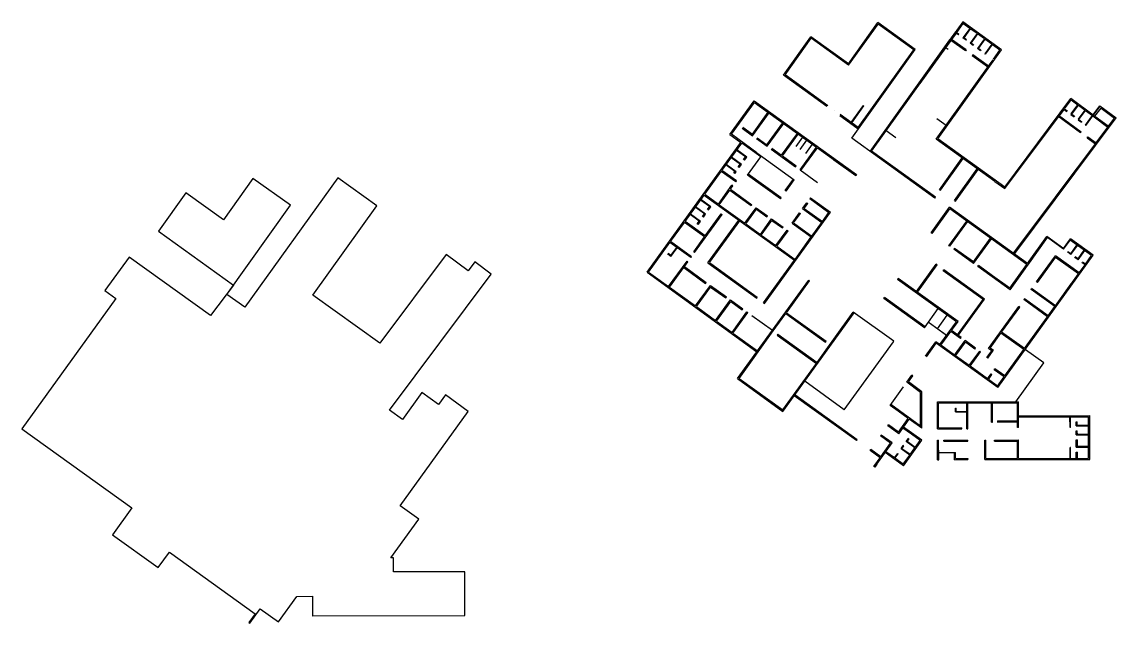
# Model space of a CAD drawing. Header units: metres. Extents: x 141303 to 146299, y 125960 to 127091.
# Drawn here: x 146104.8 to 146299.3, y 126119.3 to 126226.2 of the extents above; entities that cross this region are included whole.
import ezdxf

# ---------------------------------------------------------------- set-up
doc = ezdxf.new("R2010")
doc.units = ezdxf.units.M
doc.header["$MEASUREMENT"] = 0
doc.layers.add('NVMI_WALL', color=7, linetype='Continuous', lineweight=30)
doc.layers.add('PLINTH', color=80, linetype='Continuous', lineweight=30)

msp = doc.modelspace()

# ---------------------------------------------------------------- linework, layer by layer
at = {"layer": 'NVMI_WALL'}
for p, q in [((146272.01484, 126226.24627), (146264.2486, 126215.38251)), ((146278.91531, 126221.27258), (146272.01484, 126226.24627)), ((146251.69902, 126218.80581), (146256.93307, 126226.12742)), ((146251.74496, 126218.52617), (146256.979, 126225.84778)), ((146263.58525, 126221.33269), (146256.93307, 126226.12742)), ((146263.30669, 126221.28693), (146256.979, 126225.84778)), ((146270.73495, 126224.45591), (146264.2486, 126215.38251)), ((146272.06078, 126225.96662), (146270.89766, 126224.3396)), ((146271.35048, 126224.01321), (146270.89766, 126224.3396)), ((146273.27764, 126225.08954), (146272.05636, 126223.38116)), ((146273.27764, 126225.08954), (146272.06078, 126225.96662)), ((146273.35876, 126225.03106), (146272.19564, 126223.40404)), ((146274.57563, 126224.15398), (146273.35876, 126225.03106)), ((146240.16127, 126216.76641), (146245.04684, 126223.60055)), ((146240.44029, 126216.8128), (146245.09277, 126223.3209)), ((146251.69902, 126218.80581), (146245.04684, 126223.60055)), ((146251.74496, 126218.52617), (146245.09277, 126223.3209)), ((146255.54748, 126203.21102), (146269.74675, 126223.07357)), ((146255.8265, 126203.25741), (146269.909, 126222.95663)), ((146270.02531, 126223.11933), (146264.4113, 126215.2662)), ((146272.50498, 126221.08551), (146269.90837, 126222.95708)), ((146270.8395, 126224.25825), (146270.02531, 126223.11933)), ((146272.62129, 126221.24821), (146270.02531, 126223.11933)), ((146271.2672, 126223.94997), (146270.8395, 126224.25825)), ((146271.33323, 126224.02564), (146271.2672, 126223.94997)), ((146272.05779, 126223.5034), (146272.04054, 126223.51583)), ((146272.62856, 126222.96873), (146272.05636, 126223.38116)), ((146272.69287, 126223.04565), (146272.19564, 126223.40404)), ((146272.71743, 126223.07503), (146272.62856, 126222.96873)), ((146274.57563, 126224.15398), (146273.35435, 126222.4456)), ((146273.88199, 126222.06529), (146273.35435, 126222.4456)), ((146274.65675, 126224.0955), (146273.49363, 126222.46848)), ((146273.93985, 126222.14686), (146273.49363, 126222.46848)), ((146275.87361, 126223.21842), (146274.65234, 126221.51004)), ((146275.87361, 126223.21842), (146274.65675, 126224.0955)), ((146275.87361, 126223.21842), (146274.71049, 126221.59139)), ((146275.95474, 126223.15995), (146274.79162, 126221.53292)), ((146277.1716, 126222.28286), (146275.95474, 126223.15995)), ((146252.30297, 126205.55055), (146263.58525, 126221.33269)), ((146253.42016, 126207.45722), (146263.30669, 126221.28693)), ((146267.58794, 126205.42737), (146278.91531, 126221.27258)), ((146268.80752, 126221.75974), (146268.79363, 126221.76975)), ((146269.42477, 126221.31484), (146269.08357, 126221.56077)), ((146272.62129, 126221.24821), (146272.50498, 126221.08551)), ((146273.94046, 126222.14773), (146273.88199, 126222.06529)), ((146275.18559, 126221.12568), (146274.65234, 126221.51004)), ((146275.26091, 126221.19467), (146274.79162, 126221.53292)), ((146275.24331, 126221.20661), (146275.18559, 126221.12568)), ((146277.1716, 126222.28286), (146275.95032, 126220.57449)), ((146276.03145, 126220.51601), (146275.95032, 126220.57449)), ((146277.25272, 126222.22439), (146276.03145, 126220.51601)), ((146278.63675, 126221.22682), (146277.25272, 126222.22439)), ((146277.47363, 126219.59979), (146278.63675, 126221.22682)), ((146255.8265, 126203.25741), (146266.87615, 126218.71415)), ((146273.83815, 126220.37113), (146273.72184, 126220.20842)), ((146276.64659, 126218.10033), (146273.72184, 126220.20842)), ((146276.76353, 126218.26258), (146273.83815, 126220.37113)), ((146276.60129, 126218.37952), (146277.41547, 126219.51844)), ((146277.58214, 126219.39831), (146277.57772, 126219.4015)), ((146277.64061, 126219.47943), (146277.63588, 126219.48285)), ((146247.89977, 126211.18965), (146240.16173, 126216.76705)), ((146248.05807, 126211.32208), (146240.44029, 126216.8128)), ((146265.94566, 126217.41253), (146265.9406, 126217.41617)), ((146266.00381, 126217.49388), (146265.99907, 126217.49729)), ((146266.00381, 126217.49388), (146265.99907, 126217.49729)), ((146267.30893, 126205.38097), (146276.60129, 126218.37952)), ((146267.30938, 126205.38161), (146276.48497, 126218.21682)), ((146265.01516, 126216.11091), (146265.00505, 126216.11819)), ((146265.07332, 126216.19226), (146265.06352, 126216.19932)), ((146258.09791, 126213.94711), (146258.07264, 126213.96532)), ((146258.21485, 126214.10936), (146258.18895, 126214.12802)), ((146279.47974, 126196.85604), (146291.26136, 126212.6454)), ((146291.24916, 126212.65443), (146295.21054, 126209.72249)), ((146230.632, 126206.20963), (146234.95567, 126212.1896)), ((146230.91126, 126206.25452), (146235.00073, 126211.91059)), ((146234.95567, 126212.1896), (146253.12689, 126199.09222)), ((146235.00073, 126211.91059), (146246.03355, 126203.95839)), ((146235.47886, 126211.56596), (146246.03355, 126203.95839)), ((146252.22513, 126208.33859), (146254.37691, 126211.34858)), ((146252.30648, 126208.28043), (146254.45826, 126211.29043)), ((146254.45826, 126211.29043), (146254.37691, 126211.34858)), ((146289.20937, 126209.56096), (146290.04663, 126210.68303)), ((146289.88086, 126210.80571), (146290.51799, 126210.33416)), ((146289.94035, 126210.88609), (146289.94567, 126210.88216)), ((146290.10643, 126210.76317), (146291.30251, 126212.36612)), ((146290.10643, 126210.76317), (146290.57695, 126210.41492)), ((146291.13017, 126212.49368), (146291.14175, 126212.48511)), ((146291.30251, 126212.36612), (146292.50821, 126211.47375)), ((146291.31213, 126209.8708), (146292.50821, 126211.47375)), ((146291.39251, 126209.81131), (146292.58859, 126211.41426)), ((146292.58859, 126211.41426), (146293.79429, 126210.52189)), ((146295.21054, 126209.72249), (146296.39559, 126211.31067)), ((146295.29092, 126209.663), (146296.47597, 126211.25118)), ((146295.53288, 126209.47551), (146296.60237, 126210.9088)), ((146296.39559, 126211.31067), (146299.28787, 126209.17)), ((146296.60237, 126210.9088), (146299.01376, 126209.12406)), ((146234.63139, 126206.27958), (146237.44363, 126210.16913)), ((146234.67628, 126206.00033), (146237.6057, 126210.05194)), ((146238.16456, 126209.63018), (146238.17296, 126209.6418)), ((146249.15329, 126210.53268), (146249.15223, 126210.53344)), ((146253.46609, 126207.17758), (146250.16879, 126209.55419)), ((146253.42016, 126207.45722), (146250.24606, 126209.74503)), ((146250.86333, 126209.03919), (146250.98643, 126209.21139)), ((146269.05406, 126207.82214), (146267.43158, 126208.99159)), ((146279.53455, 126196.59507), (146289.08976, 126209.40066)), ((146281.09524, 126184.79777), (146299.28356, 126209.17319)), ((146288.929, 126209.51965), (146292.94799, 126206.54507)), ((146289.04799, 126209.68041), (146293.0676, 126206.70537)), ((146290.57695, 126210.41492), (146290.51799, 126210.33416)), ((146291.31213, 126209.8708), (146291.25232, 126209.79065)), ((146291.25232, 126209.79065), (146291.81801, 126209.37197)), ((146291.2608, 126209.90879), (146291.31213, 126209.8708)), ((146291.39251, 126209.81131), (146291.86612, 126209.46077)), ((146291.86612, 126209.46077), (146291.80661, 126209.38041)), ((146292.59821, 126208.91893), (146292.5384, 126208.83879)), ((146292.5384, 126208.83879), (146293.11787, 126208.40991)), ((146292.54851, 126208.95572), (146292.59821, 126208.91893)), ((146292.59821, 126208.91893), (146293.79429, 126210.52189)), ((146292.67858, 126208.85944), (146293.87467, 126210.46239)), ((146292.67858, 126208.85944), (146293.16525, 126208.49925)), ((146293.82448, 126207.88692), (146295.08036, 126209.57002)), ((146293.87467, 126210.46239), (146295.08036, 126209.57002)), ((146293.90486, 126207.82743), (146295.16074, 126209.51053)), ((146295.16074, 126209.51053), (146297.81814, 126207.54371)), ((146295.29092, 126209.663), (146298.09851, 126207.58502)), ((146297.93729, 126207.6814), (146299.01376, 126209.12406)), ((146232.81243, 126207.34794), (146234.67628, 126206.00033)), ((146232.92961, 126207.51001), (146234.63139, 126206.27958)), ((146237.22457, 126204.40465), (146240.03681, 126208.29419)), ((146237.26946, 126204.12539), (146240.19888, 126208.17701)), ((146240.92276, 126207.64213), (146240.92822, 126207.64968)), ((146252.41102, 126207.93708), (146252.41148, 126207.93772)), ((146260.10841, 126205.64114), (146258.42118, 126206.85726)), ((146293.16525, 126208.49925), (146293.10139, 126208.42343)), ((146293.82448, 126207.88692), (146293.90486, 126207.82743)), ((146293.84837, 126207.99365), (146293.88428, 126207.96707)), ((146295.725, 126204.73854), (146297.81814, 126207.54371)), ((146230.632, 126206.20963), (146232.57689, 126204.80343)), ((146235.44933, 126202.97338), (146230.91126, 126206.25452)), ((146235.37829, 126205.49275), (146237.26946, 126204.12539)), ((146235.49547, 126205.65483), (146237.22457, 126204.40465)), ((146239.81776, 126202.52971), (146242.62999, 126206.41925)), ((146239.81776, 126202.52971), (146242.62999, 126206.41925)), ((146239.97983, 126202.41252), (146242.79207, 126206.30207)), ((146242.428, 126204.09181), (146243.60244, 126205.71615)), ((146243.15812, 126203.56556), (146244.33177, 126205.18882)), ((146267.06757, 126194.90858), (146252.30297, 126205.55055)), ((146256.828, 126205.00093), (146256.82737, 126205.00138)), ((146277.73743, 126197.86532), (146267.30938, 126205.38161)), ((146279.47974, 126196.85604), (146267.58794, 126205.42737)), ((146292.94799, 126206.54507), (146293.0676, 126206.70537)), ((146294.1502, 126205.64802), (146294.2733, 126205.81299)), ((146294.15369, 126205.6527), (146295.60539, 126204.57825)), ((146294.2733, 126205.81299), (146295.725, 126204.73854)), ((146225.88736, 126195.5513), (146232.57689, 126204.80343)), ((146229.22726, 126199.82929), (146232.74277, 126204.69151)), ((146233.41427, 126202.23159), (146231.8053, 126203.39492)), ((146233.63481, 126202.19553), (146231.86389, 126203.47595)), ((146236.13264, 126202.24055), (146232.74277, 126204.69151)), ((146234.34982, 126203.52957), (146232.74277, 126204.69151)), ((146235.44933, 126202.97338), (146242.09436, 126198.16885)), ((146237.9988, 126203.59806), (146242.29376, 126200.49269)), ((146238.11598, 126203.76014), (146239.81776, 126202.52971)), ((146243.10413, 126199.90678), (146246.03355, 126203.95839)), ((146243.2662, 126199.78959), (146246.1958, 126203.84145)), ((146244.1316, 126202.8639), (146245.30422, 126204.48572)), ((146246.1958, 126203.84145), (146253.00994, 126198.92998)), ((146253.92047, 126204.37414), (146253.92545, 126204.3811)), ((146267.18388, 126195.07128), (146255.8265, 126203.25741)), ((146280.93225, 126184.91376), (146295.60539, 126204.57825)), ((146232.47872, 126200.93361), (146230.86783, 126202.09832)), ((146232.69926, 126200.89755), (146230.92642, 126202.17936)), ((146233.06344, 126201.74485), (146233.41427, 126202.23159)), ((146233.22659, 126201.62688), (146233.06344, 126201.74485)), ((146233.22551, 126201.62766), (146233.63481, 126202.19553)), ((146233.79376, 126198.9956), (146236.13437, 126202.24295)), ((146239.97983, 126202.41252), (146242.41094, 126200.65477)), ((146243.98283, 126201.1221), (146243.98703, 126201.11907)), ((146249.11625, 126201.73646), (146253.00994, 126198.92998)), ((146267.89352, 126196.40786), (146271.92809, 126202.05159)), ((146268.05622, 126196.29155), (146272.09079, 126201.93528)), ((146226.16679, 126195.59643), (146229.11007, 126199.66721)), ((146231.70326, 126197.79228), (146229.11007, 126199.66721)), ((146231.80815, 126197.96324), (146229.22726, 126199.82929)), ((146231.54316, 126199.63563), (146229.93036, 126200.80173)), ((146231.76371, 126199.59957), (146229.98895, 126200.88277)), ((146231.36775, 126199.39226), (146231.54316, 126199.63563)), ((146231.52982, 126199.27508), (146231.36775, 126199.39226)), ((146231.52982, 126199.27508), (146231.76371, 126199.59957)), ((146232.12788, 126200.44687), (146232.47872, 126200.93361)), ((146232.29104, 126200.32891), (146232.12788, 126200.44687)), ((146232.28996, 126200.32969), (146232.69926, 126200.89755)), ((146239.7545, 126194.93263), (146233.9107, 126199.15785)), ((146242.29376, 126200.49269), (146242.41094, 126200.65477)), ((146243.10413, 126199.90678), (146246.18353, 126197.68029)), ((146253.12689, 126199.09222), (146253.00994, 126198.92998)), ((146259.96851, 126200.27146), (146259.96874, 126200.27178)), ((146270.55912, 126194.49151), (146274.61371, 126200.11682)), ((146270.72136, 126194.37457), (146274.77596, 126199.99988)), ((146281.00423, 126185.01021), (146292.36699, 126200.23825)), ((146228.6005, 126193.84227), (146231.01386, 126197.18013)), ((146231.17593, 126197.06294), (146231.01386, 126197.18013)), ((146231.70326, 126197.79228), (146231.80922, 126197.93883)), ((146239.63731, 126194.77056), (146233.79376, 126198.9956)), ((146240.4713, 126196.26537), (146241.93229, 126198.28604)), ((146240.63337, 126196.14819), (146242.09436, 126198.16885)), ((146264.25526, 126197.16488), (146264.26341, 126197.17629)), ((146277.73743, 126197.86532), (146279.53455, 126196.59507)), ((146215.9111, 126181.7103), (146225.88736, 126195.5513)), ((146222.67698, 126190.7552), (146226.04961, 126195.43436)), ((146225.88736, 126195.5513), (146242.11209, 126183.8569)), ((146226.16679, 126195.59643), (146228.6005, 126193.84227)), ((146228.76275, 126193.72533), (146230.63769, 126196.31851)), ((146230.63769, 126196.31851), (146234.4505, 126193.57033)), ((146230.75463, 126196.48076), (146234.56769, 126193.7324)), ((146230.75487, 126196.48059), (146231.17593, 126197.06294)), ((146240.63337, 126196.14819), (146240.4713, 126196.26537)), ((146265.47552, 126196.29255), (146265.48028, 126196.2992)), ((146265.55687, 126196.23439), (146265.5614, 126196.24073)), ((146266.69578, 126195.42022), (146266.69714, 126195.42212)), ((146267.89352, 126196.40786), (146268.05622, 126196.29155)), ((146226.11036, 126192.09819), (146224.49333, 126193.26734)), ((146226.3309, 126192.06213), (146224.55192, 126193.34838)), ((146227.04591, 126193.39617), (146225.4308, 126194.56394)), ((146227.26645, 126193.36011), (146225.48939, 126194.64497)), ((146226.68201, 126192.8913), (146227.10438, 126193.47729)), ((146226.85715, 126192.79224), (146227.26645, 126193.36011)), ((146228.76275, 126193.72533), (146233.30568, 126190.45089)), ((146233.30568, 126190.45089), (146235.2978, 126193.20616)), ((146234.4505, 126193.57033), (146234.56847, 126193.73348)), ((146235.2978, 126193.20616), (146237.32589, 126191.74436)), ((146239.63731, 126194.77056), (146239.7545, 126194.93263)), ((146243.56803, 126193.0388), (146244.32972, 126194.09229)), ((146243.84746, 126193.08393), (146244.2576, 126193.65119)), ((146244.2576, 126193.65119), (146244.49197, 126193.97534)), ((146244.32972, 126194.09229), (146244.49197, 126193.97534)), ((146244.85705, 126194.82162), (146244.97423, 126194.98369)), ((146244.85705, 126194.82162), (146248.25596, 126192.37176)), ((146244.97423, 126194.98369), (146248.54367, 126192.41093)), ((146266.40572, 126188.72911), (146269.68015, 126193.27203)), ((146267.06757, 126194.90858), (146267.18388, 126195.07128)), ((146283.55164, 126183.27379), (146269.68015, 126193.27203)), ((146270.55912, 126194.49151), (146270.72136, 126194.37457)), ((146225.1748, 126190.80021), (146223.55586, 126191.97075)), ((146225.39535, 126190.76415), (146223.61445, 126192.05179)), ((146224.36452, 126185.21605), (146229.27145, 126192.00271)), ((146225.75952, 126191.61145), (146226.11036, 126192.09819)), ((146225.92268, 126191.49349), (146225.75952, 126191.61145)), ((146225.9216, 126191.49427), (146226.3309, 126192.06213)), ((146226.25316, 126188.16953), (146229.11028, 126192.11888)), ((146226.85823, 126192.79146), (146226.69508, 126192.90943)), ((146229.11028, 126192.11888), (146229.27252, 126192.00194)), ((146229.44276, 126192.95906), (146229.45935, 126192.98207)), ((146233.46792, 126190.33395), (146235.34286, 126192.92714)), ((146235.34286, 126192.92714), (146237.20871, 126191.58228)), ((146236.77757, 126176.13749), (146248.54367, 126192.41093)), ((146237.20871, 126191.58228), (146237.32667, 126191.74543)), ((146241.69309, 126190.44562), (146243.0407, 126192.30947)), ((146241.97252, 126190.49075), (146243.20295, 126192.19253)), ((146243.0407, 126192.30947), (146243.20295, 126192.19253)), ((146243.56803, 126193.0388), (146246.96958, 126190.58704)), ((146243.84362, 126193.0867), (146247.08653, 126190.74929)), ((146247.08653, 126190.74929), (146248.25596, 126192.37176)), ((146248.38143, 126192.52787), (146248.3816, 126192.52811)), ((146266.56987, 126188.61481), (146269.72545, 126192.99284)), ((146283.43533, 126183.11109), (146269.72545, 126192.99284)), ((146220.10421, 126187.18575), (146222.56004, 126190.59295)), ((146226.13597, 126188.00746), (146222.56004, 126190.59295)), ((146226.25316, 126188.16953), (146222.67698, 126190.7552)), ((146224.82397, 126190.31347), (146225.1748, 126190.80021)), ((146224.98605, 126190.19629), (146224.82397, 126190.31347)), ((146224.98605, 126190.19629), (146225.39535, 126190.76415)), ((146226.74643, 126183.39026), (146232.22858, 126190.9725)), ((146227.02569, 126183.43515), (146232.39066, 126190.85531)), ((146233.46792, 126190.33395), (146236.06388, 126188.46285)), ((146236.06388, 126188.46285), (146238.056, 126191.21811)), ((146236.22613, 126188.3459), (146238.10107, 126190.93909)), ((146238.056, 126191.21811), (146240.08409, 126189.75631)), ((146238.10107, 126190.93909), (146239.96691, 126189.59423)), ((146239.96691, 126189.59423), (146240.08487, 126189.75739)), ((146241.69309, 126190.44562), (146245.09848, 126187.99109)), ((146241.97252, 126190.49075), (146245.21542, 126188.15334)), ((146245.21542, 126188.15334), (146246.96958, 126190.58704)), ((146269.5758, 126186.44821), (146272.73138, 126190.82624)), ((146269.73805, 126186.33127), (146272.89363, 126190.70929)), ((146224.20244, 126185.33324), (146226.13597, 126188.00746)), ((146236.22613, 126188.3459), (146238.82208, 126186.4748)), ((146238.82208, 126186.4748), (146240.81421, 126189.23006)), ((146238.98433, 126186.35785), (146240.97646, 126189.11312)), ((146240.81421, 126189.23006), (146240.97646, 126189.11312)), ((146242.22952, 126184.0188), (146245.09848, 126187.99109)), ((146266.56987, 126188.61481), (146266.40762, 126188.73176)), ((146273.91117, 126183.56992), (146276.94981, 126187.7857)), ((146273.95648, 126183.29072), (146277.11206, 126187.66875)), ((146276.13354, 126188.37405), (146276.24985, 126188.53675)), ((146276.13354, 126188.37405), (146276.24985, 126188.53675)), ((146283.55164, 126183.27379), (146286.98447, 126188.07577)), ((146283.59758, 126182.99414), (146287.08856, 126187.87747)), ((146290.00532, 126185.89841), (146286.98447, 126188.07577)), ((146289.94684, 126185.81729), (146287.08856, 126187.87747)), ((146289.92419, 126185.95689), (146291.1521, 126187.66048)), ((146289.94684, 126185.81729), (146291.11628, 126187.43976)), ((146294.92909, 126184.69158), (146291.11628, 126187.43976)), ((146295.20828, 126184.73688), (146291.1521, 126187.66048)), ((146216.19012, 126181.75537), (146219.98727, 126187.02351)), ((146218.8763, 126185.48216), (146218.87403, 126185.4838)), ((146218.93477, 126185.56328), (146218.93262, 126185.56484)), ((146223.72001, 126184.32464), (146219.98727, 126187.02351)), ((146223.83719, 126184.48672), (146220.10421, 126187.18575)), ((146220.15033, 126184.6844), (146221.20412, 126186.14643)), ((146220.1729, 126184.54469), (146221.28525, 126186.08796)), ((146220.7166, 126186.49618), (146220.71738, 126186.49726)), ((146237.83001, 126186.94332), (146237.84661, 126186.96628)), ((146238.98433, 126186.35785), (146242.22952, 126184.0188)), ((146269.73805, 126186.33127), (146269.5758, 126186.44821)), ((146270.46816, 126185.80502), (146270.58511, 126185.96726)), ((146273.95648, 126183.29072), (146270.46816, 126185.80502)), ((146273.91117, 126183.56992), (146270.58511, 126185.96726)), ((146280.442, 126178.61611), (146285.93646, 126186.23908)), ((146289.94684, 126185.81729), (146289.54123, 126186.10965)), ((146290.00532, 126185.89841), (146289.5997, 126186.19077)), ((146291.22217, 126185.02133), (146292.33314, 126186.56268)), ((146291.24482, 126184.88174), (146292.41426, 126186.50421)), ((146292.52015, 126184.08578), (146293.63111, 126185.62713)), ((146292.5428, 126183.94619), (146293.71224, 126185.56866)), ((146219.60564, 126184.95483), (146219.66411, 126185.03595)), ((146220.1729, 126184.54469), (146219.60564, 126184.95483)), ((146220.15033, 126184.6844), (146219.66411, 126185.03595)), ((146219.753, 126179.17931), (146223.03061, 126183.7125)), ((146222.55757, 126182.7169), (146223.19268, 126183.59531)), ((146223.19268, 126183.59531), (146223.03061, 126183.7125)), ((146223.72001, 126184.32464), (146223.83719, 126184.48672)), ((146224.36452, 126185.21605), (146224.20244, 126185.33324)), ((146236.61549, 126176.25467), (146242.11209, 126183.8569)), ((146240.75047, 126184.83833), (146240.76394, 126184.85697)), ((146240.89524, 126184.73398), (146240.89654, 126184.73578)), ((146278.2498, 126161.2088), (146295.20828, 126184.73688)), ((146285.15421, 126180.02313), (146288.31169, 126184.4038)), ((146285.31646, 126179.90619), (146288.53241, 126184.36798)), ((146288.31169, 126184.4038), (146288.49199, 126184.65394)), ((146288.31169, 126184.4038), (146288.49199, 126184.65394)), ((146292.70553, 126181.60663), (146288.48711, 126184.64717)), ((146292.58859, 126181.44439), (146288.53241, 126184.36798)), ((146290.67696, 126185.29104), (146290.73543, 126185.37217)), ((146291.24482, 126184.88174), (146290.67696, 126185.29104)), ((146291.24482, 126184.88174), (146290.67696, 126185.29104)), ((146291.22217, 126185.02133), (146290.73543, 126185.37217)), ((146291.22217, 126185.02133), (146290.73543, 126185.37217)), ((146291.97493, 126184.35549), (146292.03341, 126184.43662)), ((146292.5428, 126183.94619), (146291.97493, 126184.35549)), ((146292.5428, 126183.94619), (146291.97493, 126184.35549)), ((146292.52015, 126184.08578), (146292.03341, 126184.43662)), ((146292.52015, 126184.08578), (146292.03341, 126184.43662)), ((146293.27291, 126183.41994), (146293.33138, 126183.50106)), ((146293.81812, 126183.15023), (146293.33138, 126183.50106)), ((146293.81812, 126183.15023), (146294.92909, 126184.69158)), ((146215.9111, 126181.7103), (146235.43804, 126167.59183)), ((146216.19012, 126181.75537), (146220.96856, 126178.30044)), ((146219.91507, 126179.06213), (146222.55757, 126182.7169)), ((146222.44038, 126182.55483), (146223.49386, 126181.79313)), ((146222.44038, 126182.55483), (146226.33016, 126179.74242)), ((146222.55757, 126182.7169), (146226.44734, 126179.90449)), ((146226.74643, 126183.39026), (146235.39994, 126177.13355)), ((146227.02569, 126183.43515), (146235.51712, 126177.29563)), ((146263.80347, 126178.27788), (146267.31178, 126183.14529)), ((146263.96572, 126178.16094), (146267.47403, 126183.02835)), ((146267.47403, 126183.02835), (146267.31178, 126183.14529)), ((146268.57394, 126181.98902), (146268.69089, 126182.15127)), ((146275.63169, 126176.90197), (146268.57394, 126181.98902)), ((146275.91088, 126176.94727), (146268.69089, 126182.15127)), ((146274.68659, 126182.76448), (146274.80353, 126182.92672)), ((146280.442, 126178.61611), (146274.68659, 126182.76448)), ((146277.31836, 126181.11409), (146274.80353, 126182.92672)), ((146280.41311, 126178.88347), (146283.43533, 126183.11109)), ((146285.15421, 126180.02313), (146287.20073, 126182.86246)), ((146285.15421, 126180.02313), (146287.20073, 126182.86246)), ((146292.70553, 126181.60663), (146293.75965, 126183.06911)), ((146293.75965, 126183.06911), (146293.27291, 126183.41994)), ((146293.75965, 126183.06911), (146293.27291, 126183.41994)), ((146226.33016, 126179.74242), (146226.44734, 126179.90449)), ((146238.19771, 126171.40868), (146244.64605, 126180.32723)), ((146240.70311, 126174.5325), (146244.8083, 126180.21029)), ((146244.64605, 126180.32723), (146244.8083, 126180.21029)), ((146260.55853, 126180.61676), (146260.44158, 126180.45451)), ((146270.90649, 126172.91165), (146260.44158, 126180.45451)), ((146271.18568, 126172.95695), (146260.55853, 126180.61676)), ((146280.41311, 126178.88347), (146277.31836, 126181.11409)), ((146282.27474, 126181.48626), (146282.27348, 126181.48716)), ((146285.31646, 126179.90619), (146285.15421, 126180.02313)), ((146288.49555, 126175.76574), (146292.58859, 126181.44439)), ((146288.49555, 126175.76574), (146292.58859, 126181.44439)), ((146288.49555, 126175.76574), (146291.30221, 126179.65967)), ((146288.49555, 126175.76574), (146291.30221, 126179.65967)), ((146219.91507, 126179.06213), (146224.53418, 126175.7224)), ((146224.53418, 126175.7224), (146227.17668, 126179.37717)), ((146224.69626, 126175.60521), (146227.22157, 126179.09791)), ((146227.17668, 126179.37717), (146230.01297, 126177.32645)), ((146227.22157, 126179.09791), (146229.89579, 126177.16438)), ((146284.16019, 126178.64403), (146284.27713, 126178.80628)), ((146284.16019, 126178.64403), (146284.27713, 126178.80628)), ((146284.16019, 126178.64403), (146284.27713, 126178.80628)), ((146288.37861, 126175.60349), (146284.16019, 126178.64403)), ((146288.49555, 126175.76574), (146284.27713, 126178.80628)), ((146228.09981, 126173.14436), (146230.7423, 126176.79913)), ((146228.26189, 126173.02717), (146230.78719, 126176.51987)), ((146229.89579, 126177.16438), (146230.01297, 126177.32645)), ((146230.7423, 126176.79913), (146232.9303, 126175.21715)), ((146230.78719, 126176.51987), (146232.81312, 126175.05507)), ((146235.39994, 126177.13355), (146235.51712, 126177.29563)), ((146236.61549, 126176.25467), (146236.77757, 126176.13749)), ((146257.98576, 126177.04732), (146258.10271, 126177.20957)), ((146265.20576, 126171.84332), (146257.98576, 126177.04732)), ((146265.3227, 126172.00557), (146258.1027, 126177.20957)), ((146271.07088, 126170.57433), (146275.63169, 126176.90197)), ((146271.23313, 126170.45738), (146275.91088, 126176.94727)), ((146282.8738, 126176.85931), (146282.99075, 126177.02156)), ((146282.8738, 126176.85931), (146282.99075, 126177.02156)), ((146282.8738, 126176.85931), (146282.99075, 126177.02156)), ((146287.09223, 126173.81877), (146282.8738, 126176.85931)), ((146287.20917, 126173.98102), (146282.99075, 126177.02156)), ((146224.69626, 126175.60521), (146228.09981, 126173.14436)), ((146231.01715, 126171.03505), (146233.65964, 126174.68982)), ((146231.17922, 126170.91787), (146233.82706, 126174.58003)), ((146232.81312, 126175.05507), (146232.9303, 126175.21715)), ((146233.65964, 126174.68982), (146233.82171, 126174.57264)), ((146234.55104, 126174.04531), (146234.55639, 126174.05271)), ((146234.55104, 126174.04531), (146238.19771, 126171.40868)), ((146238.35978, 126171.29149), (146240.58593, 126174.37042)), ((146240.07792, 126156.95572), (146252.75186, 126174.48476)), ((146240.58593, 126174.37042), (146247.6296, 126169.27767)), ((146240.70311, 126174.5325), (146247.74678, 126169.43974)), ((146249.13352, 126169.82166), (146252.56391, 126174.62023)), ((146259.75157, 126169.43953), (146252.56391, 126174.62023)), ((146259.75157, 126169.43953), (146252.56391, 126174.62023)), ((146259.75157, 126169.43953), (146252.56391, 126174.62023)), ((146259.75157, 126169.43953), (146252.56391, 126174.62023)), ((146265.20576, 126171.84332), (146267.66158, 126175.25051)), ((146267.52986, 126171.64738), (146269.28402, 126174.08109)), ((146276.61731, 126168.17909), (146281.99672, 126175.64246)), ((146276.61731, 126168.17909), (146281.99672, 126175.64246)), ((146276.61731, 126168.17909), (146281.99672, 126175.64246)), ((146278.94301, 126171.06372), (146282.15897, 126175.52551)), ((146282.15897, 126175.52551), (146281.99672, 126175.64246)), ((146282.99919, 126168.14012), (146287.09223, 126173.81877)), ((146282.99919, 126168.14012), (146287.09223, 126173.81877)), ((146282.99919, 126168.14012), (146287.09223, 126173.81877)), ((146287.20917, 126173.98102), (146288.37861, 126175.60349)), ((146287.20917, 126173.98102), (146288.37861, 126175.60349)), ((146287.20917, 126173.98102), (146288.37861, 126175.60349)), ((146228.26189, 126173.02717), (146231.01715, 126171.03505)), ((146250.81922, 126172.17969), (146250.80975, 126172.18652)), ((146269.15234, 126170.47794), (146265.90742, 126172.8168)), ((146267.9829, 126168.85547), (146270.90649, 126172.91165)), ((146270.01625, 126171.33448), (146271.18568, 126172.95695)), ((146231.17922, 126170.91787), (146235.55522, 126167.75391)), ((146232.26003, 126162.85506), (146238.34943, 126171.27718)), ((146235.55522, 126167.75391), (146238.19771, 126171.40868)), ((146239.16991, 126170.70838), (146239.05297, 126170.5435)), ((146239.05297, 126170.5435), (146246.01561, 126165.50934)), ((146239.17015, 126170.70558), (146246.13279, 126165.67142)), ((146268.14514, 126168.73853), (146269.8993, 126171.17224)), ((146269.15234, 126170.47794), (146268.4391, 126170.99203)), ((146271.60293, 126169.94431), (146269.8993, 126171.17224)), ((146271.71987, 126170.10655), (146270.01625, 126171.33448)), ((146271.60293, 126169.94431), (146271.71987, 126170.10655)), ((146276.8965, 126168.22439), (146278.82607, 126170.90147)), ((146282.88225, 126167.97787), (146278.82607, 126170.90147)), ((146282.99919, 126168.14012), (146278.94301, 126171.06372)), ((146246.13279, 126165.67142), (146248.35893, 126168.75034)), ((146247.6296, 126169.27767), (146247.74678, 126169.43974)), ((146247.87413, 126168.11366), (146247.8902, 126168.10205)), ((146248.35893, 126168.75034), (146249.13352, 126169.82166)), ((146250.98078, 126157.271, 310.93503), (146259.70584, 126169.37609, 310.93503)), ((146259.70584, 126169.37609, 310.93503), (146259.75157, 126169.43953, 310.93503)), ((146265.39856, 126166.7736), (146267.26966, 126169.36956)), ((146265.5608, 126166.65666), (146267.31496, 126169.09037)), ((146267.9829, 126168.85547), (146267.26966, 126169.36956)), ((146278.2498, 126161.2088), (146267.31496, 126169.09037)), ((146270.57888, 126166.98435), (146268.14514, 126168.73853)), ((146270.57888, 126166.98435), (146272.44998, 126169.5803)), ((146270.74113, 126166.86741), (146272.49528, 126169.30111)), ((146274.31582, 126168.23545), (146272.44998, 126169.5803)), ((146274.19888, 126168.0732), (146272.49528, 126169.30111)), ((146274.19888, 126168.0732), (146274.31582, 126168.23545)), ((146277.18517, 126167.76979), (146276.61731, 126168.17909)), ((146277.49729, 126167.79136), (146276.8965, 126168.22439)), ((146279.49088, 126163.27271), (146282.88225, 126167.97787)), ((146279.49088, 126163.27271), (146282.88225, 126167.97787)), ((146279.49088, 126163.27271), (146282.88225, 126167.97787)), ((146286.41347, 126165.60376), (146283.16853, 126167.94263)), ((146231.98077, 126162.81017), (146235.43804, 126167.59183)), ((146273.17483, 126165.11325), (146270.74113, 126166.86741)), ((146273.17483, 126165.11325), (146275.04594, 126167.7092)), ((146273.33708, 126164.9963), (146275.20818, 126167.59226)), ((146275.20818, 126167.59226), (146275.04594, 126167.7092)), ((146276.30809, 126166.55293), (146277.18517, 126167.76979)), ((146276.47034, 126166.43599), (146276.30809, 126166.55293)), ((146276.47034, 126166.43599), (146277.4583, 126167.80668)), ((146240.03303, 126157.23498), (146246.01561, 126165.50934)), ((146276.41978, 126162.77437), (146273.33708, 126164.9963)), ((146277.58921, 126164.39684), (146277.70616, 126164.55909)), ((146279.37393, 126163.11046), (146277.58921, 126164.39684)), ((146279.49088, 126163.27271), (146277.70616, 126164.55909)), ((146281.43431, 126158.6957), (146286.41347, 126165.60376)), ((146231.98077, 126162.81017), (146240.07792, 126156.95572)), ((146232.26003, 126162.85506), (146240.03303, 126157.23498)), ((146243.59983, 126162.18353), (146243.60714, 126162.17824)), ((146243.80083, 126162.44613), (146243.79312, 126162.45169)), ((146250.98078, 126157.271), (146243.96308, 126162.32919)), ((146262.08107, 126162.17095), (146262.97828, 126163.41573)), ((146264.52928, 126160.33925), (146262.08107, 126162.17095)), ((146262.3582, 126162.21339), (146263.14053, 126163.29879)), ((146264.72907, 126160.43956), (146262.3582, 126162.21339)), ((146263.14053, 126163.29879), (146262.97828, 126163.41573)), ((146276.41978, 126162.77437), (146277.06297, 126163.66673)), ((146276.58202, 126162.65743), (146277.22521, 126163.54979)), ((146278.20449, 126161.48799), (146276.58202, 126162.65743)), ((146277.06297, 126163.66673), (146277.22521, 126163.54979)), ((146278.20449, 126161.48799), (146279.37393, 126163.11046)), ((146278.20449, 126161.48799), (146279.37393, 126163.11046)), ((146278.20449, 126161.48799), (146279.37393, 126163.11046)), ((146259.10846, 126158.04676), (146261.49626, 126161.35959)), ((146264.54218, 126154.3768), (146264.52928, 126160.33925)), ((146264.74303, 126153.9855), (146264.72907, 126160.43956)), ((146241.68082, 126159.514), (146241.67745, 126159.51643)), ((146253.11707, 126151.78661), (146242.09198, 126159.73324)), ((146253.23401, 126151.94886), (146242.20892, 126159.89548)), ((146264.54218, 126154.3768), (146259.2254, 126158.20901)), ((146267.53291, 126158.66562), (146281.93288, 126158.69678)), ((146267.53291, 126158.66562), (146281.93288, 126158.69678)), ((146267.5433, 126153.86564), (146267.53291, 126158.66562)), ((146267.73334, 126158.46606), (146272.73333, 126158.47688)), ((146267.74286, 126154.06607), (146267.73334, 126158.46606)), ((146272.74328, 126153.87689), (146272.73333, 126158.47688)), ((146272.93333, 126158.47731), (146277.13332, 126158.4864)), ((146272.94328, 126153.87732), (146272.93333, 126158.47731)), ((146277.14068, 126155.0864), (146277.13332, 126158.4864)), ((146277.33332, 126158.48683), (146281.73331, 126158.49635)), ((146277.34068, 126155.08684), (146277.33332, 126158.48683)), ((146281.74283, 126154.09636), (146281.73331, 126158.49635)), ((146281.94283, 126154.09679), (146281.93288, 126158.69678)), ((146260.56868, 126156.99427), (146259.10846, 126158.04676)), ((146262.3534, 126155.70789), (146259.91237, 126157.46732)), ((146270.73528, 126157.57255), (146270.83528, 126157.57277)), ((146270.7368, 126156.87255), (146270.73528, 126157.57255)), ((146270.73658, 126156.97255), (146272.73658, 126156.97688)), ((146270.7368, 126156.87255), (146272.73679, 126156.87688)), ((146270.83658, 126156.97277), (146270.83528, 126157.57277)), ((146281.93829, 126156.19679), (146294.58826, 126156.22416)), ((146294.60509, 126148.44288), (146294.58826, 126156.22416)), ((146258.69758, 126154.39831), (146258.81452, 126154.56056)), ((146260.64455, 126152.99499), (146258.69758, 126154.39831)), ((146260.59924, 126153.27418), (146258.81452, 126154.56056)), ((146260.59924, 126153.27418), (146262.3534, 126155.70789)), ((146260.64455, 126152.99499), (146262.51565, 126155.59094)), ((146264.74303, 126153.9855), (146262.51565, 126155.59094)), ((146277.14068, 126155.0864), (146277.34068, 126155.08684)), ((146278.20415, 126155.2887), (146281.74023, 126155.29636)), ((146278.20415, 126155.2887), (146278.20415, 126155.0887)), ((146278.20415, 126155.0887), (146281.74067, 126155.09636)), ((146281.93872, 126155.99679), (146294.38869, 126156.02372)), ((146291.09281, 126154.11659), (146291.0887, 126156.01658)), ((146291.19281, 126154.1168), (146291.1887, 126156.0168)), ((146292.19064, 126155.11897), (146292.39064, 126155.1194)), ((146292.19216, 126154.41897), (146292.19064, 126155.11897)), ((146292.19216, 126154.41897), (146294.39215, 126154.42373)), ((146292.39216, 126154.4194), (146292.39064, 126155.1194)), ((146292.39194, 126154.5194), (146294.39193, 126154.52373)), ((146294.40466, 126148.64244), (146294.38869, 126156.02372)), ((146257.4112, 126152.6136), (146257.52814, 126152.77584)), ((146259.19592, 126151.32721), (146257.4112, 126152.6136)), ((146259.47511, 126151.37252), (146257.52814, 126152.77584)), ((146262.92712, 126152.91239), (146261.38577, 126154.02336)), ((146264.74766, 126151.84673), (146261.50271, 126154.18561)), ((146264.46847, 126151.80142), (146262.92712, 126152.91239)), ((146267.5433, 126153.86564), (146271.84329, 126153.87494)), ((146267.74286, 126154.06607), (146271.84285, 126154.07494)), ((146271.84329, 126153.87494), (146271.84285, 126154.07494)), ((146272.74328, 126153.87689), (146272.94328, 126153.87732)), ((146281.94283, 126154.09679), (146281.74283, 126154.09636)), ((146291.19281, 126154.1168), (146291.09281, 126154.11659)), ((146292.1941, 126153.51897), (146292.3941, 126153.5194)), ((146292.19562, 126152.81897), (146292.1941, 126153.51897)), ((146292.19562, 126152.81897), (146294.39561, 126152.82373)), ((146292.39562, 126152.8194), (146292.3941, 126153.5194)), ((146292.3954, 126152.9194), (146294.3954, 126152.92373)), ((146253.11707, 126151.78661), (146253.23401, 126151.94886)), ((146256.76725, 126147.61565), (146259.47511, 126151.37252)), ((146257.45244, 126148.90832), (146259.19592, 126151.32721)), ((146261.05602, 126150.31644), (146261.46532, 126150.8843)), ((146261.19561, 126150.33909), (146261.54644, 126150.82583)), ((146261.54644, 126150.82583), (146261.46532, 126150.8843)), ((146261.47323, 126147.30381), (146264.74766, 126151.84673)), ((146261.99157, 126151.61441), (146262.40087, 126152.18228)), ((146263.53292, 126150.50345), (146261.99157, 126151.61441)), ((146262.13116, 126151.63707), (146262.48199, 126152.12381)), ((146263.59139, 126150.58457), (146262.13116, 126151.63707)), ((146262.48199, 126152.12381), (146262.40087, 126152.18228)), ((146262.65584, 126149.28659), (146263.53292, 126150.50345)), ((146263.59139, 126150.58457), (146264.46847, 126151.80142)), ((146267.54762, 126151.86564), (146267.74762, 126151.86607)), ((146267.55515, 126148.3849), (146267.54762, 126151.86564)), ((146267.75515, 126148.38533), (146267.74762, 126151.86607)), ((146268.64762, 126151.86802), (146272.94761, 126151.87732)), ((146268.64805, 126151.66802), (146268.64762, 126151.86802)), ((146268.64805, 126151.66802), (146272.94804, 126151.67732)), ((146268.64805, 126151.66802), (146270.54805, 126151.67213)), ((146272.94715, 126151.67929), (146272.94672, 126151.87732)), ((146275.9476, 126151.88381), (146276.1476, 126151.88425)), ((146275.95513, 126148.40307), (146275.9476, 126151.88381)), ((146276.1547, 126148.6035), (146276.1476, 126151.88425)), ((146277.6476, 126151.88749), (146281.94759, 126151.8968)), ((146277.64803, 126151.68749), (146277.6476, 126151.88749)), ((146277.64803, 126151.68749), (146281.74802, 126151.69636)), ((146281.75469, 126148.61562), (146281.74759, 126151.89636)), ((146281.95469, 126148.61551), (146281.94759, 126151.8968)), ((146291.20056, 126150.53552), (146291.10056, 126150.5353)), ((146291.10467, 126148.6353), (146291.10056, 126150.5353)), ((146291.20467, 126148.63552), (146291.20056, 126150.53552)), ((146292.19757, 126151.91897), (146292.39756, 126151.91941)), ((146292.20038, 126150.61898), (146292.19757, 126151.91897)), ((146292.20038, 126150.61898), (146294.40037, 126150.62374)), ((146292.40038, 126150.61941), (146292.39756, 126151.91941)), ((146292.39994, 126150.81941), (146294.39994, 126150.82374)), ((146255.55077, 126150.03246), (146255.66772, 126150.1947)), ((146257.33549, 126148.74607), (146255.55077, 126150.03246)), ((146257.45244, 126148.90832), (146255.66772, 126150.1947)), ((146256.22452, 126147.20473), (146257.33549, 126148.74607)), ((146261.47323, 126147.30381), (146258.22829, 126149.64269)), ((146259.88658, 126148.69397), (146258.34523, 126149.80493)), ((146259.88658, 126148.69397), (146260.4713, 126149.5052)), ((146259.9677, 126148.63549), (146260.55242, 126149.44673)), ((146261.42793, 126147.583), (146259.9677, 126148.63549)), ((146260.55242, 126149.44673), (146260.4713, 126149.5052)), ((146262.59736, 126149.20547), (146261.05602, 126150.31644)), ((146262.65584, 126149.28659), (146261.19561, 126150.33909)), ((146261.42793, 126147.583), (146262.59736, 126149.20547)), ((146267.75238, 126149.66608), (146270.75238, 126149.67257)), ((146270.55515, 126148.39139), (146270.55238, 126149.67214)), ((146270.75471, 126148.59182), (146270.75238, 126149.67257)), ((146270.75471, 126148.59182), (146272.95471, 126148.59658)), ((146272.95293, 126148.6009), (146272.95337, 126148.39658)), ((146276.1547, 126148.6035), (146281.75469, 126148.61562)), ((146281.95469, 126148.61551), (146294.40466, 126148.64244)), ((146292.20233, 126149.71898), (146292.40232, 126149.71941)), ((146292.20466, 126148.63768), (146292.20233, 126149.71898)), ((146292.40466, 126148.63812), (146292.40232, 126149.71941)), ((146256.38677, 126147.08778), (146256.22452, 126147.20473)), ((146256.76725, 126147.61565), (146256.38677, 126147.08778)), ((146267.55515, 126148.3849), (146267.75515, 126148.38533)), ((146270.55515, 126148.39139), (146272.95514, 126148.39658)), ((146275.95513, 126148.40307), (146281.95512, 126148.41605)), ((146281.95512, 126148.41551), (146294.60509, 126148.44288))]:
    msp.add_line(p, q, dxfattribs=at)
at = {"layer": 'PLINTH'}
for p, q in [((146145.85477, 126198.36608), (146140.62072, 126191.04447)), ((146160.93654, 126198.48493), (146144.41834, 126175.48603)), ((146152.5435, 126193.62205), (146145.85477, 126198.36608)), ((146167.87356, 126193.56193), (146160.93654, 126198.48493)), ((146133.96854, 126195.83921), (146129.08343, 126189.0057)), ((146140.62072, 126191.04447), (146133.96854, 126195.83921)), ((146141.22467, 126177.78921), (146152.5435, 126193.62205)), ((146156.50964, 126177.66602), (146167.87356, 126193.56193)), ((146129.08343, 126189.0057), (146142.38779, 126179.41623)), ((146123.87737, 126184.42826), (146119.5537, 126178.44829)), ((146138.29567, 126174.0359), (146123.87737, 126184.42826)), ((146180.18306, 126184.88406), (146168.40145, 126169.0947)), ((146184.13224, 126181.96115), (146180.18306, 126184.88406)), ((146185.31729, 126183.54932), (146184.13224, 126181.96115)), ((146188.20957, 126181.40866), (146185.31729, 126183.54932)), ((146170.13657, 126157.19674), (146188.20957, 126181.40866)), ((146119.5537, 126178.44829), (146121.49859, 126177.04209)), ((146142.38779, 126179.41623), (146138.29567, 126174.0359)), ((146144.41834, 126175.48603), (146141.22467, 126177.78921)), ((146168.40145, 126169.0947), (146156.50964, 126177.66602)), ((146121.49859, 126177.04209), (146104.80043, 126153.89942)), ((146175.90617, 126160.31443), (146172.47335, 126155.51245)), ((146178.8459, 126158.19554), (146175.90617, 126160.31443)), ((146180.07381, 126159.89914), (146178.8459, 126158.19554)), ((146184.12998, 126156.97554), (146180.07381, 126159.89914)), ((146172.47335, 126155.51245), (146170.13657, 126157.19674)), ((146172.04736, 126140.21219), (146184.12998, 126156.97554)), ((146104.80043, 126153.89942), (146124.34975, 126139.83689)), ((146124.34975, 126139.83689), (146120.90247, 126135.04883)), ((146175.33518, 126137.84241), (146172.04736, 126140.21219)), ((146170.35601, 126130.93436), (146175.33518, 126137.84241)), ((146120.90247, 126135.04883), (146128.99963, 126129.19438)), ((146128.99963, 126129.19438), (146131.01368, 126131.97189)), ((146131.01368, 126131.97189), (146146.25719, 126120.98473)), ((146170.85458, 126130.93544), (146170.35601, 126130.93436)), ((146170.85999, 126128.43544), (146170.85458, 126130.93544)), ((146183.50996, 126128.46281), (146170.85999, 126128.43544)), ((146183.52679, 126120.68153), (146183.50996, 126128.46281)), ((146150.39493, 126119.54247), (146153.66936, 126124.08539)), ((146153.66936, 126124.08539), (146156.46933, 126124.1043)), ((146156.46933, 126124.1043), (146156.47699, 126120.56105)), ((146145.30847, 126119.32644), (146147.14999, 126121.88134)), ((146147.14999, 126121.88134), (146150.39493, 126119.54247)), ((146146.25719, 126120.98473), (146145.14623, 126119.44338)), ((146145.14623, 126119.44338), (146145.30847, 126119.32644)), ((146156.47686, 126120.62355), (146183.52679, 126120.68153))]:
    msp.add_line(p, q, dxfattribs=at)

doc.saveas('drawing.dxf')
